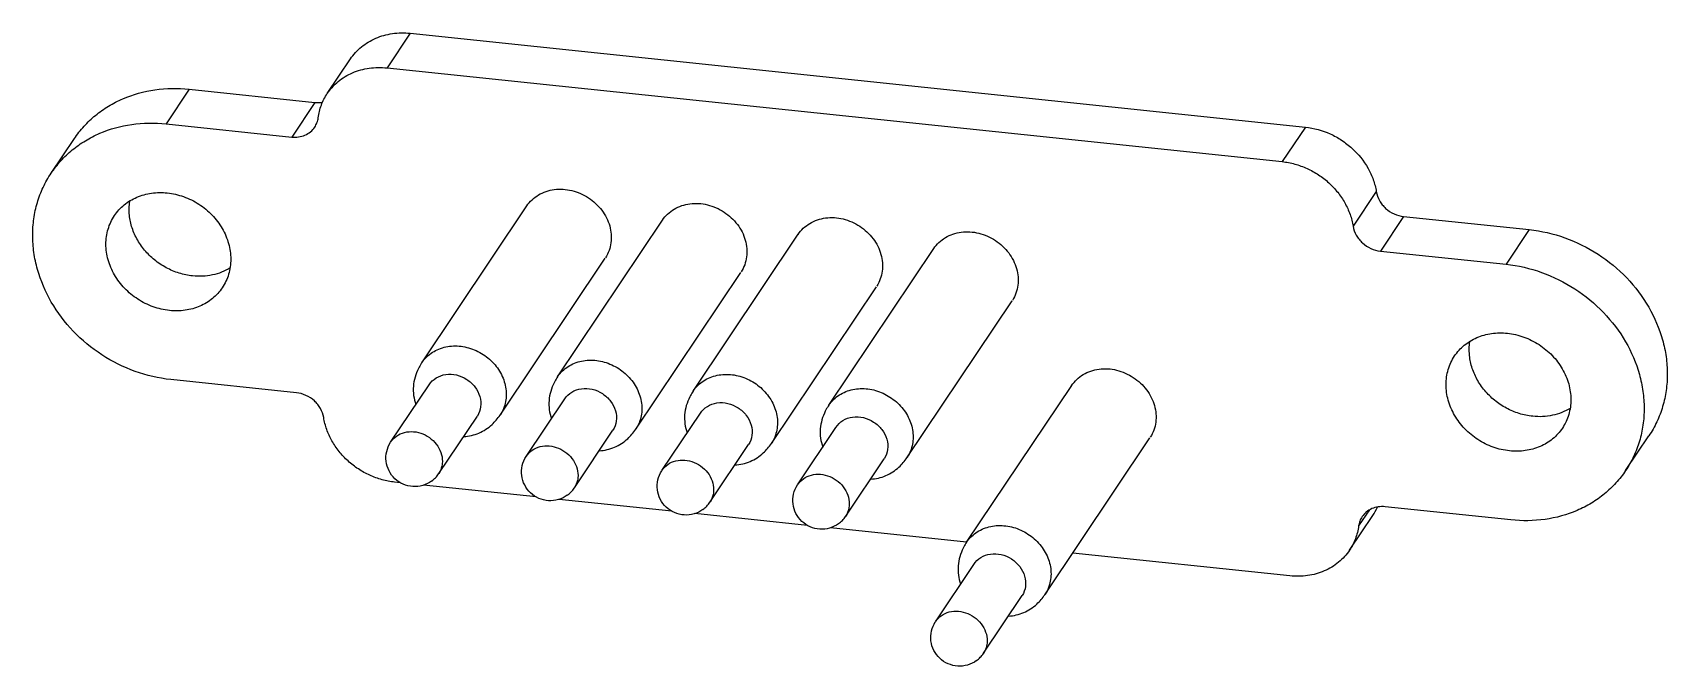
# Model space of a CAD drawing. Header units: millimetres. Extents: x 3763 to 4275, y 308 to 477.
# Drawn here: x 3948.77 to 3977.75, y 466.19 to 477.42 of the extents above; entities that cross this region are included whole.
import ezdxf

# ---------------------------------------------------------------- set-up
doc = ezdxf.new("R2010")
doc.units = ezdxf.units.MM
doc.header["$LTSCALE"] = 23.1
doc.layers.get('0').update_dxf_attribs({"linetype": 'CONTINUOUS'})
doc.layers.add('02___PRT_ALL_AXES', color=7, linetype='CONTINUOUS')

msp = doc.modelspace()

# ---------------------------------------------------------------- linework, layer by layer
at = {"color": 7, "linetype": 'Continuous'}
for p, q in [((3955.4654, 477.4124), (3955.0546, 476.799)), ((3955.4654, 477.4124), (3971.3321, 475.7491)), ((3953.9961, 476.3434), (3954.4069, 476.9567)), ((3955.0546, 476.799), (3970.9213, 475.1357)), ((3951.5486, 476.4199), (3951.1377, 475.8065)), ((3951.5486, 476.4199), (3953.7771, 476.1863)), ((3953.7771, 476.1863), (3953.3662, 475.5729)), ((3951.1377, 475.8065), (3953.3662, 475.5729)), ((3971.3321, 475.7491), (3970.9213, 475.1357)), ((3949.1021, 474.9302), (3949.5129, 475.5436)), ((3972.5887, 474.604), (3972.1779, 473.9907)), ((3973.072, 474.1636), (3972.6612, 473.5502)), ((3973.072, 474.1636), (3975.3005, 473.93)), ((3975.3005, 473.93), (3974.8897, 473.3166)), ((3972.6612, 473.5502), (3974.8897, 473.3166)), ((3953.4493, 471.038), (3951.2208, 471.2716)), ((3977.0084, 469.658), (3977.4192, 470.2714)), ((3955.2944, 469.4414), (3955.1892, 469.4524)), ((3957.6984, 469.1894), (3955.7009, 469.3988)), ((3960.1025, 468.9374), (3958.1049, 469.1468)), ((3962.5065, 468.6854), (3960.509, 468.8948)), ((3972.1144, 468.2448), (3972.5252, 468.8582)), ((3972.4663, 468.96), (3972.2753, 468.6747)), ((3974.9727, 468.7817), (3972.7442, 469.0153)), ((3965.3275, 468.3897), (3962.913, 468.6428)), ((3971.0559, 467.7892), (3967.2077, 468.1926))]:
    msp.add_line(p, q, dxfattribs=at)
msp.add_arc((3971.7028, 469.4088), 0.9897, 326.20183, 336.26874, dxfattribs=at)
for points, knots in [([(3954.4069, 476.9567), (3954.4338, 476.9969), (3954.4938, 477.0736), (3954.6001, 477.1746), (3954.7209, 477.26), (3954.8999, 477.352), (3955.1509, 477.4208), (3955.3605, 477.4234), (3955.4654, 477.4124)], [0, 0, 0, 0, 0.1199668, 0.2405577, 0.3623357, 0.4857842, 0.738364, 1, 1, 1, 1]), ([(3953.9961, 476.3434), (3954.0231, 476.3836), (3954.0831, 476.4603), (3954.1893, 476.5612), (3954.3101, 476.6467), (3954.4891, 476.7386), (3954.7401, 476.8074), (3954.9497, 476.81), (3955.0546, 476.799)], [0, 0, 0, 0, 0.1199712, 0.2405605, 0.3623372, 0.4857827, 0.7383696, 1, 1, 1, 1]), ([(3949.513, 475.5436), (3949.5647, 475.6209), (3949.6801, 475.7684), (3949.8844, 475.9626), (3950.1168, 476.1269), (3950.461, 476.3037), (3950.9437, 476.4361), (3951.3468, 476.441), (3951.5486, 476.4199)], [0, 0, 0, 0, 0.1199692, 0.240558, 0.3623363, 0.4857806, 0.7383736, 1, 1, 1, 1]), ([(3953.8352, 475.9135), (3953.8454, 475.9903), (3953.8826, 476.1413), (3953.9535, 476.2798), (3953.9961, 476.3434)], [0, 0, 0, 0, 0.503148, 1, 1, 1, 1]), ([(3953.7771, 476.1863), (3953.7885, 476.1851), (3953.8338, 476.1818), (3953.8796, 476.1847), (3953.913, 476.1906)], [0, 0, 0, 0, 0.2534433, 1, 1, 1, 1]), ([(3949.1022, 474.9303), (3949.1539, 475.0076), (3949.2693, 475.1551), (3949.4736, 475.3492), (3949.706, 475.5135), (3950.0502, 475.6903), (3950.5329, 475.8227), (3950.936, 475.8276), (3951.1377, 475.8065)], [0, 0, 0, 0, 0.119969, 0.2405582, 0.3623364, 0.4857808, 0.7383754, 1, 1, 1, 1]), ([(3953.3662, 475.5729), (3953.4066, 475.5686), (3953.4872, 475.5696), (3953.602, 475.6011), (3953.7012, 475.6607), (3953.7526, 475.7172), (3953.7733, 475.7481)], [0, 0, 0, 0, 0.2619645, 0.5148615, 0.7597872, 1, 1, 1, 1]), ([(3953.7733, 475.7481), (3953.7897, 475.7726), (3953.817, 475.8258), (3953.8313, 475.8839), (3953.8352, 475.9135)], [0, 0, 0, 0, 0.4968769, 1, 1, 1, 1]), ([(3971.3321, 475.7491), (3971.4831, 475.7333), (3971.7089, 475.6702), (3971.9778, 475.5213), (3972.2209, 475.3326), (3972.4152, 475.0912), (3972.5397, 474.8184), (3972.577, 474.6756), (3972.5887, 474.604)], [0, 0, 0, 0, 0.2508513, 0.3786248, 0.5064528, 0.7576355, 0.8802672, 1, 1, 1, 1]), ([(3951.2208, 471.2716), (3951.0065, 471.294), (3950.5784, 471.3936), (3949.988, 471.6876), (3949.4787, 472.1083), (3949.0854, 472.6274), (3948.8749, 473.1188), (3948.7896, 473.5239), (3948.7678, 473.826), (3948.7882, 474.1232), (3948.8506, 474.4104), (3948.9537, 474.6823), (3949.0488, 474.8506), (3949.1022, 474.9303)], [0, 0, 0, 0, 0.1288749, 0.2599876, 0.3912357, 0.5204819, 0.6460557, 0.7073177, 0.7674728, 0.8266156, 0.8849173, 0.9426159, 1, 1, 1, 1]), ([(3970.9213, 475.1357), (3970.9965, 475.1279), (3971.1469, 475.0992), (3971.3636, 475.0204), (3971.567, 474.9079), (3971.7505, 474.7653), (3971.9086, 474.597), (3972.036, 474.4082), (3972.1289, 474.205), (3972.1661, 474.0622), (3972.1779, 473.9907)], [0, 0, 0, 0, 0.1246897, 0.2512509, 0.3788246, 0.5064442, 0.6331383, 0.7580336, 0.8804525, 1, 1, 1, 1]), ([(3950.2238, 474.179), (3950.2476, 474.2145), (3950.3007, 474.2824), (3950.3946, 474.3717), (3950.5015, 474.4473), (3950.6599, 474.5286), (3950.8819, 474.5895), (3951.0674, 474.5918), (3951.1601, 474.582)], [0, 0, 0, 0, 0.1199692, 0.2405584, 0.3623358, 0.485782, 0.7383673, 1, 1, 1, 1]), ([(3951.1601, 474.582), (3951.2587, 474.5717), (3951.4557, 474.5259), (3951.7272, 474.3907), (3951.9615, 474.1972), (3952.1424, 473.9583), (3952.2576, 473.6898), (3952.2983, 473.4094), (3952.2607, 473.1369), (3952.1838, 472.9724), (3952.1347, 472.899)], [0, 0, 0, 0, 0.128997, 0.2602251, 0.3915938, 0.5209586, 0.6466473, 0.7678966, 0.8851402, 1, 1, 1, 1]), ([(3972.5887, 474.604), (3972.5978, 474.5486), (3972.6278, 474.4663), (3972.6923, 474.3709), (3972.7734, 474.2845), (3972.8983, 474.202), (3973.0139, 474.1697), (3973.072, 474.1636)], [0, 0, 0, 0, 0.241675, 0.3668629, 0.4938782, 0.748918, 1, 1, 1, 1]), ([(3951.6092, 473.1094), (3951.5283, 473.1179), (3951.3666, 473.1517), (3951.1378, 473.2484), (3950.9299, 473.3871), (3950.7527, 473.5614), (3950.6143, 473.7634), (3950.5212, 473.984), (3950.4781, 474.213), (3950.4844, 474.3664), (3950.4965, 474.4402)], [0, 0, 0, 0, 0.1265836, 0.2552442, 0.384657, 0.5133507, 0.6399789, 0.7635209, 0.8834771, 1, 1, 1, 1]), ([(3951.1984, 472.496), (3951.0998, 472.5063), (3950.9028, 472.5521), (3950.6313, 472.6874), (3950.397, 472.8809), (3950.2161, 473.1198), (3950.1009, 473.3883), (3950.0602, 473.6686), (3950.0978, 473.9412), (3950.1747, 474.1057), (3950.2238, 474.179)], [0, 0, 0, 0, 0.128997, 0.2602251, 0.3915938, 0.5209586, 0.6466473, 0.7678966, 0.8851402, 1, 1, 1, 1]), ([(3972.1779, 473.9907), (3972.187, 473.9352), (3972.2169, 473.8529), (3972.2815, 473.7575), (3972.3625, 473.6711), (3972.4874, 473.5886), (3972.6031, 473.5563), (3972.6612, 473.5502)], [0, 0, 0, 0, 0.2416659, 0.3668656, 0.4938785, 0.7489275, 1, 1, 1, 1]), ([(3975.3005, 473.93), (3975.5148, 473.9076), (3975.9429, 473.808), (3976.5333, 473.514), (3977.0425, 473.0933), (3977.4358, 472.5742), (3977.6464, 472.0828), (3977.7317, 471.6777), (3977.7535, 471.3757), (3977.7331, 471.0785), (3977.6708, 470.7913), (3977.5676, 470.5193), (3977.4726, 470.351), (3977.4192, 470.2713)], [0, 0, 0, 0, 0.1288755, 0.2599871, 0.3912352, 0.5204815, 0.6460552, 0.7073172, 0.7674726, 0.8266157, 0.8849175, 0.9426162, 1, 1, 1, 1]), ([(3952.2728, 473.2509), (3952.2255, 473.2216), (3952.1242, 473.1711), (3951.9034, 473.1048), (3951.7257, 473.0972), (3951.6092, 473.1094)], [0, 0, 0, 0, 0.2423681, 0.4898497, 1, 1, 1, 1]), ([(3974.8897, 473.3166), (3975.104, 473.2942), (3975.5321, 473.1946), (3976.1225, 472.9006), (3976.6317, 472.4799), (3977.025, 471.9608), (3977.2356, 471.4694), (3977.3208, 471.0643), (3977.3426, 470.7622), (3977.3222, 470.465), (3977.2599, 470.1778), (3977.1567, 469.9059), (3977.0617, 469.7376), (3977.0083, 469.6579)], [0, 0, 0, 0, 0.1288749, 0.2599876, 0.3912357, 0.5204819, 0.6460557, 0.7073177, 0.7674728, 0.8266156, 0.8849173, 0.9426159, 1, 1, 1, 1]), ([(3952.1347, 472.899), (3952.1109, 472.8635), (3952.0578, 472.7957), (3951.9639, 472.7063), (3951.857, 472.6308), (3951.6986, 472.5494), (3951.4766, 472.4885), (3951.2911, 472.4863), (3951.1984, 472.496)], [0, 0, 0, 0, 0.1199692, 0.2405584, 0.3623358, 0.485782, 0.7383673, 1, 1, 1, 1]), ([(3973.9757, 471.6892), (3973.9996, 471.7247), (3974.0526, 471.7925), (3974.1466, 471.8819), (3974.2535, 471.9574), (3974.4119, 472.0388), (3974.6339, 472.0997), (3974.8193, 472.1019), (3974.9121, 472.0922)], [0, 0, 0, 0, 0.1199692, 0.2405584, 0.3623358, 0.485782, 0.7383673, 1, 1, 1, 1]), ([(3974.9121, 472.0922), (3975.0107, 472.0819), (3975.2076, 472.0361), (3975.4792, 471.9008), (3975.7134, 471.7073), (3975.8944, 471.4684), (3976.0095, 471.1999), (3976.0502, 470.9196), (3976.0127, 470.647), (3975.9358, 470.4825), (3975.8867, 470.4092)], [0, 0, 0, 0, 0.128997, 0.2602251, 0.3915938, 0.5209586, 0.6466473, 0.7678966, 0.8851402, 1, 1, 1, 1]), ([(3974.9503, 470.0061), (3974.8518, 470.0165), (3974.6548, 470.0623), (3974.3832, 470.1975), (3974.149, 470.391), (3973.9681, 470.6299), (3973.8529, 470.8984), (3973.8122, 471.1788), (3973.8498, 471.4513), (3973.9266, 471.6158), (3973.9757, 471.6892)], [0, 0, 0, 0, 0.128997, 0.2602251, 0.3915938, 0.5209586, 0.6466473, 0.7678966, 0.8851402, 1, 1, 1, 1]), ([(3975.3612, 470.6195), (3975.2803, 470.628), (3975.1186, 470.6619), (3974.8897, 470.7586), (3974.6819, 470.8972), (3974.5047, 471.0716), (3974.3662, 471.2736), (3974.2732, 471.4942), (3974.23, 471.7231), (3974.2363, 471.8765), (3974.2484, 471.9504)], [0, 0, 0, 0, 0.1265836, 0.2552442, 0.384657, 0.5133507, 0.6399789, 0.7635209, 0.8834771, 1, 1, 1, 1]), ([(3953.9326, 470.5975), (3953.9235, 470.653), (3953.8935, 470.7353), (3953.829, 470.8307), (3953.7479, 470.9171), (3953.623, 470.9996), (3953.5074, 471.0319), (3953.4493, 471.038)], [0, 0, 0, 0, 0.2416659, 0.3668656, 0.4938785, 0.7489275, 1, 1, 1, 1]), ([(3955.1892, 469.4524), (3955.114, 469.4603), (3954.9636, 469.489), (3954.7469, 469.5678), (3954.5435, 469.6803), (3954.3599, 469.8229), (3954.2019, 469.9912), (3954.0744, 470.18), (3953.9816, 470.3832), (3953.9443, 470.526), (3953.9326, 470.5975)], [0, 0, 0, 0, 0.1246897, 0.2512509, 0.3788246, 0.5064442, 0.6331383, 0.7580336, 0.8804525, 1, 1, 1, 1]), ([(3976.0248, 470.761), (3975.9774, 470.7318), (3975.8761, 470.6812), (3975.6554, 470.615), (3975.4777, 470.6073), (3975.3612, 470.6195)], [0, 0, 0, 0, 0.2423681, 0.4898497, 1, 1, 1, 1]), ([(3975.8867, 470.4092), (3975.8629, 470.3737), (3975.8098, 470.3058), (3975.7158, 470.2165), (3975.6089, 470.1409), (3975.4506, 470.0596), (3975.2286, 469.9987), (3975.0431, 469.9964), (3974.9503, 470.0061)], [0, 0, 0, 0, 0.1199692, 0.2405584, 0.3623358, 0.485782, 0.7383673, 1, 1, 1, 1]), ([(3977.0083, 469.6579), (3976.9565, 469.5806), (3976.8411, 469.4331), (3976.6369, 469.239), (3976.4045, 469.0747), (3976.0602, 468.8979), (3975.5776, 468.7655), (3975.1744, 468.7606), (3974.9727, 468.7817)], [0, 0, 0, 0, 0.119969, 0.2405582, 0.3623364, 0.4857808, 0.7383754, 1, 1, 1, 1]), ([(3972.3371, 468.8401), (3972.3207, 468.8156), (3972.2935, 468.7624), (3972.2792, 468.7043), (3972.2753, 468.6747)], [0, 0, 0, 0, 0.4968769, 1, 1, 1, 1]), ([(3972.7442, 469.0153), (3972.7039, 469.0196), (3972.6232, 469.0186), (3972.5085, 468.9871), (3972.4092, 468.9275), (3972.3578, 468.871), (3972.3371, 468.8401)], [0, 0, 0, 0, 0.2619645, 0.5148615, 0.7597872, 1, 1, 1, 1]), ([(3972.2753, 468.6747), (3972.2651, 468.5979), (3972.2279, 468.4469), (3972.1569, 468.3083), (3972.1143, 468.2448)], [0, 0, 0, 0, 0.503148, 1, 1, 1, 1]), ([(3972.1143, 468.2448), (3972.0874, 468.2046), (3972.0274, 468.1279), (3971.9212, 468.0269), (3971.8003, 467.9415), (3971.6213, 467.8496), (3971.3704, 467.7807), (3971.1607, 467.7782), (3971.0559, 467.7892)], [0, 0, 0, 0, 0.1199712, 0.2405605, 0.3623372, 0.4857827, 0.7383696, 1, 1, 1, 1])]:
    msp.add_open_spline(points, degree=3, knots=knots, dxfattribs=at)
at = {"layer": '02___PRT_ALL_AXES', "color": 7, "linetype": 'Continuous'}
for p, q in [((3955.671, 471.5704), (3957.5334, 474.3512)), ((3958.075, 471.3184), (3959.9375, 474.0991)), ((3960.4791, 471.0664), (3962.3415, 473.8471)), ((3957.0585, 470.6411), (3958.921, 473.4218)), ((3962.8831, 470.8144), (3964.7456, 473.5951)), ((3959.4626, 470.3891), (3961.325, 473.1698)), ((3961.8666, 470.1371), (3963.7291, 472.9178)), ((3964.2707, 469.8851), (3966.1331, 472.6658)), ((3955.671, 471.5705), (3955.6606, 471.5545)), ((3955.1181, 470.1607), (3955.8, 471.179)), ((3958.0751, 471.3184), (3958.0646, 471.3025)), ((3965.3271, 468.3857), (3967.1895, 471.1664)), ((3957.5221, 469.9087), (3958.2041, 470.927)), ((3960.4791, 471.0664), (3960.4687, 471.0505)), ((3962.8831, 470.8144), (3962.8727, 470.7985)), ((3955.9736, 469.6054), (3956.6556, 470.6237)), ((3957.0586, 470.6412), (3957.0652, 470.6512)), ((3959.9262, 469.6567), (3960.6081, 470.6749)), ((3958.3777, 469.3534), (3959.0596, 470.3717)), ((3959.4626, 470.3892), (3959.4692, 470.3992)), ((3962.3302, 469.4047), (3963.0122, 470.4229)), ((3966.7146, 467.4563), (3968.577, 470.237)), ((3960.7817, 469.1014), (3961.4637, 470.1197)), ((3961.8667, 470.1372), (3961.8732, 470.1472)), ((3963.1858, 468.8494), (3963.8677, 469.8676)), ((3964.2707, 469.8852), (3964.2773, 469.8952)), ((3955.9696, 469.5993), (3955.9736, 469.6054)), ((3958.3736, 469.3473), (3958.3777, 469.3534)), ((3960.7777, 469.0953), (3960.7817, 469.1014)), ((3963.1817, 468.8432), (3963.1858, 468.8494)), ((3965.3271, 468.3857), (3965.3166, 468.3697)), ((3964.7741, 466.9759), (3965.4561, 467.9942)), ((3965.6297, 466.4206), (3966.3117, 467.4389)), ((3966.7146, 467.4564), (3966.7212, 467.4664)), ((3965.6256, 466.4145), (3965.6297, 466.4206))]:
    msp.add_line(p, q, dxfattribs=at)
for centre, radius, start, end in [((3956.4471, 471.0512), 0.9338, 147.38679, 153.52425), ((3958.8511, 470.7992), 0.9338, 147.38679, 153.52425), ((3961.2552, 470.5472), 0.9338, 147.38679, 153.52425), ((3963.6592, 470.2952), 0.9338, 147.38679, 153.52425), ((3956.2765, 471.1661), 0.9419, 312.76765, 326.13196), ((3958.6805, 470.9141), 0.9419, 312.76765, 326.13196), ((3961.0846, 470.6621), 0.9419, 312.76765, 326.13196), ((3963.4886, 470.4101), 0.9419, 312.76765, 326.13196), ((3955.5378, 469.8926), 0.5222, 306.1818, 316.07841), ((3955.5508, 469.8805), 0.5045, 316.04921, 326.12434), ((3957.9548, 469.6284), 0.5045, 316.04921, 326.12434), ((3957.9418, 469.6406), 0.5222, 306.1818, 316.07841), ((3960.3588, 469.3764), 0.5045, 316.04921, 326.12434), ((3960.3459, 469.3886), 0.5222, 306.1818, 316.07841), ((3962.7499, 469.1366), 0.5222, 306.1818, 316.07841), ((3962.7629, 469.1244), 0.5045, 316.04921, 326.12434), ((3966.1031, 467.8664), 0.9338, 147.38679, 153.52425), ((3965.9325, 467.9813), 0.9419, 312.76765, 326.13196), ((3965.1938, 466.7078), 0.5222, 306.1818, 316.07841), ((3965.2068, 466.6957), 0.5045, 316.04921, 326.12434)]:
    msp.add_arc(centre, radius, start, end, dxfattribs=at)
for points, knots in [([(3957.5328, 474.3501), (3957.5852, 474.4286), (3957.7321, 474.5654), (3958.0214, 474.6623), (3958.3381, 474.641), (3958.6351, 474.5091), (3958.8737, 474.2882), (3959.019, 474.0054), (3959.0451, 473.701), (3958.9787, 473.5114), (3958.9276, 473.4319)], [0, 0, 0, 0, 0.1166105, 0.2386176, 0.3668796, 0.4996294, 0.6324774, 0.7610297, 0.8833525, 1, 1, 1, 1]), ([(3959.9368, 474.0981), (3959.9893, 474.1766), (3960.1362, 474.3134), (3960.4254, 474.4103), (3960.7422, 474.389), (3961.0391, 474.2571), (3961.2778, 474.0362), (3961.423, 473.7534), (3961.4492, 473.449), (3961.3827, 473.2594), (3961.3316, 473.1799)], [0, 0, 0, 0, 0.1166105, 0.2386176, 0.3668796, 0.4996294, 0.6324774, 0.7610297, 0.8833525, 1, 1, 1, 1]), ([(3962.3409, 473.8461), (3962.3933, 473.9246), (3962.5402, 474.0614), (3962.8295, 474.1583), (3963.1462, 474.137), (3963.4432, 474.0051), (3963.6818, 473.7842), (3963.8271, 473.5014), (3963.8532, 473.197), (3963.7867, 473.0074), (3963.7357, 472.9279)], [0, 0, 0, 0, 0.1166105, 0.2386176, 0.3668796, 0.4996294, 0.6324774, 0.7610297, 0.8833525, 1, 1, 1, 1]), ([(3964.7449, 473.5941), (3964.7974, 473.6726), (3964.9443, 473.8094), (3965.2335, 473.9063), (3965.5503, 473.885), (3965.8472, 473.7531), (3966.0859, 473.5322), (3966.2311, 473.2493), (3966.2573, 472.945), (3966.1908, 472.7554), (3966.1397, 472.6759)], [0, 0, 0, 0, 0.1166105, 0.2386176, 0.3668796, 0.4996294, 0.6324774, 0.7610297, 0.8833525, 1, 1, 1, 1]), ([(3955.7618, 471.6772), (3955.8228, 471.7347), (3955.9713, 471.8294), (3956.2336, 471.8819), (3956.5083, 471.847), (3956.7649, 471.7282), (3956.9781, 471.5419), (3957.1226, 471.3048), (3957.1829, 471.0432), (3957.1581, 470.8682), (3957.131, 470.7885)], [0, 0, 0, 0, 0.1175763, 0.2400538, 0.3678275, 0.4991905, 0.6307289, 0.7589679, 0.8820123, 1, 1, 1, 1]), ([(3955.6112, 471.4675), (3955.5625, 471.3697), (3955.4984, 471.1553), (3955.5292, 470.9326), (3955.565, 470.8306)], [0, 0, 0, 0, 0.502764, 1, 1, 1, 1]), ([(3958.1658, 471.4252), (3958.2269, 471.4827), (3958.3753, 471.5774), (3958.6377, 471.6299), (3958.9123, 471.595), (3959.1689, 471.4761), (3959.3821, 471.2899), (3959.5266, 471.0528), (3959.5869, 470.7912), (3959.5622, 470.6162), (3959.5351, 470.5365)], [0, 0, 0, 0, 0.1175763, 0.2400538, 0.3678275, 0.4991905, 0.6307289, 0.7589679, 0.8820123, 1, 1, 1, 1]), ([(3967.1888, 471.1653), (3967.2413, 471.2438), (3967.3882, 471.3806), (3967.6774, 471.4775), (3967.9942, 471.4562), (3968.2911, 471.3243), (3968.5298, 471.1035), (3968.675, 470.8206), (3968.7012, 470.5163), (3968.6347, 470.3266), (3968.5836, 470.2471)], [0, 0, 0, 0, 0.1166105, 0.2386176, 0.3668796, 0.4996294, 0.6324774, 0.7610297, 0.8833525, 1, 1, 1, 1]), ([(3955.8, 471.179), (3955.8313, 471.2276), (3955.9201, 471.3129), (3956.0966, 471.3746), (3956.291, 471.3634), (3956.4738, 471.2838), (3956.621, 471.1491), (3956.711, 470.9758), (3956.7276, 470.789), (3956.6869, 470.6724), (3956.6556, 470.6237)], [0, 0, 0, 0, 0.1164731, 0.2383467, 0.3665071, 0.4992503, 0.6321979, 0.7608736, 0.8832913, 1, 1, 1, 1]), ([(3958.0153, 471.2155), (3957.9665, 471.1177), (3957.9024, 470.9033), (3957.9332, 470.6806), (3957.9691, 470.5786)], [0, 0, 0, 0, 0.502764, 1, 1, 1, 1]), ([(3958.2041, 470.927), (3958.2354, 470.9756), (3958.3241, 471.0608), (3958.5006, 471.1226), (3958.695, 471.1114), (3958.8778, 471.0318), (3959.0251, 470.8971), (3959.115, 470.7238), (3959.1317, 470.5369), (3959.091, 470.4204), (3959.0596, 470.3717)], [0, 0, 0, 0, 0.1164731, 0.2383467, 0.3665071, 0.4992503, 0.6321979, 0.7608736, 0.8832913, 1, 1, 1, 1]), ([(3960.5699, 471.1732), (3960.6309, 471.2307), (3960.7793, 471.3254), (3961.0417, 471.3779), (3961.3164, 471.343), (3961.573, 471.2241), (3961.7862, 471.0379), (3961.9307, 470.8008), (3961.991, 470.5391), (3961.9662, 470.3642), (3961.9391, 470.2845)], [0, 0, 0, 0, 0.1175763, 0.2400538, 0.3678275, 0.4991905, 0.6307289, 0.7589679, 0.8820123, 1, 1, 1, 1]), ([(3962.9739, 470.9211), (3963.035, 470.9787), (3963.1834, 471.0734), (3963.4458, 471.1259), (3963.7204, 471.091), (3963.977, 470.9721), (3964.1902, 470.7859), (3964.3347, 470.5488), (3964.395, 470.2871), (3964.3702, 470.1122), (3964.3431, 470.0325)], [0, 0, 0, 0, 0.1175763, 0.2400538, 0.3678275, 0.4991905, 0.6307289, 0.7589679, 0.8820123, 1, 1, 1, 1]), ([(3960.4193, 470.9635), (3960.3706, 470.8657), (3960.3065, 470.6513), (3960.3373, 470.4286), (3960.3731, 470.3266)], [0, 0, 0, 0, 0.502764, 1, 1, 1, 1]), ([(3960.6081, 470.6749), (3960.6394, 470.7236), (3960.7282, 470.8088), (3960.9047, 470.8706), (3961.0991, 470.8594), (3961.2818, 470.7798), (3961.4291, 470.645), (3961.5191, 470.4718), (3961.5357, 470.2849), (3961.495, 470.1684), (3961.4637, 470.1197)], [0, 0, 0, 0, 0.1164731, 0.2383467, 0.3665071, 0.4992503, 0.6321979, 0.7608736, 0.8832913, 1, 1, 1, 1]), ([(3962.8234, 470.7115), (3962.7746, 470.6137), (3962.7105, 470.3993), (3962.7413, 470.1766), (3962.7772, 470.0746)], [0, 0, 0, 0, 0.502764, 1, 1, 1, 1]), ([(3963.0122, 470.4229), (3963.0435, 470.4716), (3963.1322, 470.5568), (3963.3087, 470.6186), (3963.5031, 470.6074), (3963.6859, 470.5278), (3963.8332, 470.393), (3963.9231, 470.2197), (3963.9398, 470.0329), (3963.8991, 469.9164), (3963.8677, 469.8676)], [0, 0, 0, 0, 0.1164731, 0.2383467, 0.3665071, 0.4992503, 0.6321979, 0.7608736, 0.8832913, 1, 1, 1, 1]), ([(3955.1181, 470.1607), (3955.1451, 470.2029), (3955.2188, 470.2779), (3955.3643, 470.3439), (3955.5299, 470.3552), (3955.6957, 470.3137), (3955.8441, 470.224), (3955.9599, 470.0966), (3956.0297, 469.9442), (3956.0392, 469.8339), (3956.0339, 469.7814)], [0, 0, 0, 0, 0.1150282, 0.2345902, 0.3594334, 0.4890959, 0.6212963, 0.7521196, 0.8787659, 1, 1, 1, 1]), ([(3956.4149, 470.2615), (3956.5065, 470.2664), (3956.6905, 470.3082), (3956.848, 470.4118), (3956.9161, 470.4746)], [0, 0, 0, 0, 0.4974125, 1, 1, 1, 1]), ([(3958.819, 470.0095), (3958.9105, 470.0143), (3959.0945, 470.0562), (3959.252, 470.1598), (3959.3201, 470.2226)], [0, 0, 0, 0, 0.4974125, 1, 1, 1, 1]), ([(3955.8461, 469.4711), (3955.7986, 469.4364), (3955.6908, 469.3833), (3955.5124, 469.3638), (3955.3381, 469.4063), (3955.1884, 469.505), (3955.0814, 469.6487), (3955.0293, 469.8203), (3955.0389, 469.999), (3955.0852, 470.1096), (3955.1168, 470.1588)], [0, 0, 0, 0, 0.1253754, 0.25045, 0.3755035, 0.500466, 0.6253848, 0.7501835, 0.8753059, 1, 1, 1, 1]), ([(3957.5221, 469.9087), (3957.5492, 469.9508), (3957.6228, 470.0259), (3957.7683, 470.0919), (3957.9339, 470.1032), (3958.0997, 470.0616), (3958.2482, 469.972), (3958.3639, 469.8446), (3958.4337, 469.6922), (3958.4433, 469.5819), (3958.4379, 469.5294)], [0, 0, 0, 0, 0.1150282, 0.2345902, 0.3594334, 0.4890959, 0.6212963, 0.7521196, 0.8787659, 1, 1, 1, 1]), ([(3961.223, 469.7575), (3961.3146, 469.7623), (3961.4986, 469.8042), (3961.6561, 469.9078), (3961.7242, 469.9706)], [0, 0, 0, 0, 0.4974125, 1, 1, 1, 1]), ([(3956.0339, 469.7814), (3956.0322, 469.7656), (3956.0225, 469.704), (3955.9987, 469.6445), (3955.9736, 469.6054)], [0, 0, 0, 0, 0.2556129, 1, 1, 1, 1]), ([(3958.2501, 469.2191), (3958.2027, 469.1844), (3958.0948, 469.1313), (3957.9164, 469.1118), (3957.7421, 469.1543), (3957.5925, 469.253), (3957.4854, 469.3967), (3957.4333, 469.5683), (3957.443, 469.747), (3957.4892, 469.8576), (3957.5208, 469.9068)], [0, 0, 0, 0, 0.1253754, 0.25045, 0.3755035, 0.500466, 0.6253848, 0.7501835, 0.8753059, 1, 1, 1, 1]), ([(3960.6542, 468.9671), (3960.6067, 468.9324), (3960.4989, 468.8792), (3960.3205, 468.8598), (3960.1462, 468.9023), (3959.9965, 469.001), (3959.8895, 469.1447), (3959.8374, 469.3163), (3959.847, 469.495), (3959.8933, 469.6056), (3959.9249, 469.6547)], [0, 0, 0, 0, 0.1253754, 0.25045, 0.3755035, 0.500466, 0.6253848, 0.7501835, 0.8753059, 1, 1, 1, 1]), ([(3959.9262, 469.6567), (3959.9532, 469.6988), (3960.0268, 469.7739), (3960.1724, 469.8399), (3960.338, 469.8511), (3960.5038, 469.8096), (3960.6522, 469.72), (3960.768, 469.5926), (3960.8378, 469.4402), (3960.8473, 469.3299), (3960.8419, 469.2774)], [0, 0, 0, 0, 0.1150282, 0.2345902, 0.3594334, 0.4890959, 0.6212963, 0.7521196, 0.8787659, 1, 1, 1, 1]), ([(3963.6271, 469.5055), (3963.7186, 469.5103), (3963.9026, 469.5521), (3964.0601, 469.6558), (3964.1282, 469.7186)], [0, 0, 0, 0, 0.4974125, 1, 1, 1, 1]), ([(3958.4379, 469.5294), (3958.4363, 469.5136), (3958.4265, 469.452), (3958.4027, 469.3925), (3958.3777, 469.3534)], [0, 0, 0, 0, 0.2556129, 1, 1, 1, 1]), ([(3963.0582, 468.7151), (3963.0108, 468.6804), (3962.9029, 468.6272), (3962.7245, 468.6078), (3962.5502, 468.6503), (3962.4006, 468.749), (3962.2935, 468.8927), (3962.2414, 469.0643), (3962.2511, 469.243), (3962.2973, 469.3536), (3962.3289, 469.4027)], [0, 0, 0, 0, 0.1253754, 0.25045, 0.3755035, 0.500466, 0.6253848, 0.7501835, 0.8753059, 1, 1, 1, 1]), ([(3962.3302, 469.4047), (3962.3573, 469.4468), (3962.4309, 469.5218), (3962.5764, 469.5879), (3962.742, 469.5991), (3962.9078, 469.5576), (3963.0563, 469.468), (3963.172, 469.3406), (3963.2418, 469.1882), (3963.2514, 469.0779), (3963.246, 469.0254)], [0, 0, 0, 0, 0.1150282, 0.2345902, 0.3594334, 0.4890959, 0.6212963, 0.7521196, 0.8787659, 1, 1, 1, 1]), ([(3960.8419, 469.2774), (3960.8403, 469.2616), (3960.8306, 469.2), (3960.8068, 469.1405), (3960.7817, 469.1014)], [0, 0, 0, 0, 0.2556129, 1, 1, 1, 1]), ([(3963.246, 469.0254), (3963.2444, 469.0096), (3963.2346, 468.948), (3963.2108, 468.8884), (3963.1858, 468.8494)], [0, 0, 0, 0, 0.2556129, 1, 1, 1, 1]), ([(3965.4178, 468.4924), (3965.4789, 468.5499), (3965.6273, 468.6446), (3965.8897, 468.6971), (3966.1643, 468.6622), (3966.4209, 468.5434), (3966.6341, 468.3571), (3966.7786, 468.12), (3966.8389, 467.8584), (3966.8142, 467.6834), (3966.7871, 467.6037)], [0, 0, 0, 0, 0.1175763, 0.2400538, 0.3678275, 0.4991905, 0.6307289, 0.7589679, 0.8820123, 1, 1, 1, 1]), ([(3965.2673, 468.2827), (3965.2185, 468.1849), (3965.1545, 467.9705), (3965.1852, 467.7478), (3965.2211, 467.6458)], [0, 0, 0, 0, 0.502764, 1, 1, 1, 1]), ([(3965.4561, 467.9942), (3965.4874, 468.0428), (3965.5761, 468.1281), (3965.7526, 468.1898), (3965.947, 468.1786), (3966.1298, 468.099), (3966.2771, 467.9643), (3966.367, 467.791), (3966.3837, 467.6042), (3966.343, 467.4877), (3966.3117, 467.4389)], [0, 0, 0, 0, 0.1164731, 0.2383467, 0.3665071, 0.4992503, 0.6321979, 0.7608736, 0.8832913, 1, 1, 1, 1]), ([(3964.7741, 466.9759), (3964.8012, 467.0181), (3964.8748, 467.0931), (3965.0203, 467.1591), (3965.1859, 467.1704), (3965.3517, 467.1289), (3965.5002, 467.0393), (3965.6159, 466.9118), (3965.6857, 466.7594), (3965.6953, 466.6492), (3965.6899, 466.5967)], [0, 0, 0, 0, 0.1150282, 0.2345902, 0.3594334, 0.4890959, 0.6212963, 0.7521196, 0.8787659, 1, 1, 1, 1]), ([(3966.071, 467.0767), (3966.1626, 467.0816), (3966.3465, 467.1234), (3966.504, 467.227), (3966.5721, 467.2898)], [0, 0, 0, 0, 0.4974125, 1, 1, 1, 1]), ([(3965.5021, 466.2863), (3965.4547, 466.2516), (3965.3468, 466.1985), (3965.1684, 466.179), (3964.9941, 466.2215), (3964.8445, 466.3202), (3964.7374, 466.4639), (3964.6853, 466.6355), (3964.695, 466.8142), (3964.7412, 466.9248), (3964.7728, 466.974)], [0, 0, 0, 0, 0.1253754, 0.25045, 0.3755035, 0.500466, 0.6253848, 0.7501835, 0.8753059, 1, 1, 1, 1]), ([(3965.6899, 466.5967), (3965.6883, 466.5808), (3965.6785, 466.5192), (3965.6547, 466.4597), (3965.6297, 466.4206)], [0, 0, 0, 0, 0.2556129, 1, 1, 1, 1])]:
    msp.add_open_spline(points, degree=3, knots=knots, dxfattribs=at)
for points in [[(3955.671, 471.5704), (3955.6971, 471.6092), (3955.7278, 471.6451), (3955.7618, 471.6772)], [(3958.0751, 471.3184), (3958.1011, 471.3572), (3958.1319, 471.3931), (3958.1658, 471.4252)], [(3960.4791, 471.0664), (3960.5051, 471.1052), (3960.5359, 471.1411), (3960.5699, 471.1732)], [(3962.8831, 470.8144), (3962.9092, 470.8532), (3962.94, 470.8891), (3962.9739, 470.9211)], [(3957.131, 470.7885), (3957.1147, 470.7404), (3957.0926, 470.6939), (3957.0652, 470.6512)], [(3959.5351, 470.5365), (3959.5187, 470.4884), (3959.4966, 470.4419), (3959.4692, 470.3992)], [(3961.9391, 470.2845), (3961.9228, 470.2364), (3961.9007, 470.1899), (3961.8732, 470.1472)], [(3964.3431, 470.0325), (3964.3268, 469.9844), (3964.3047, 469.9379), (3964.2773, 469.8952)], [(3965.3271, 468.3857), (3965.3531, 468.4244), (3965.3839, 468.4603), (3965.4178, 468.4924)], [(3966.7871, 467.6037), (3966.7707, 467.5557), (3966.7486, 467.5091), (3966.7212, 467.4664)]]:
    msp.add_open_spline(points, degree=3, dxfattribs=at)

doc.saveas('drawing.dxf')
